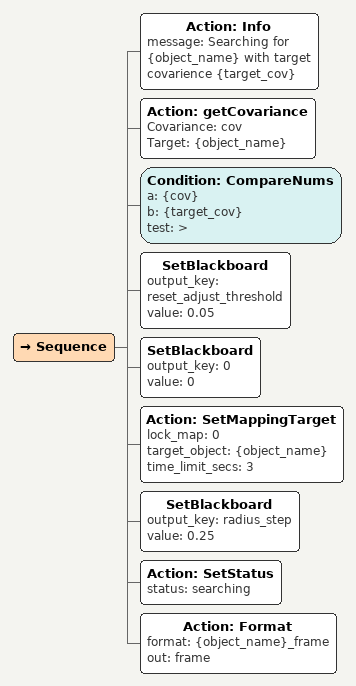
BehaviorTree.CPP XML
<Sequence>
    <Action ID="Info" message="Searching for {object_name} with target covarience {target_cov}"/>
    <Action Covariance="cov" ID="getCovariance" Target="{object_name}"/>
    <Condition ID="CompareNums" a="{cov}" b="{target_cov}" test=">"/>
    <SetBlackboard output_key="reset_adjust_threshold" value="0.05"/>
    <SetBlackboard output_key="0" value="0"/>
    <Action ID="SetMappingTarget" lock_map="0" target_object="{object_name}" time_limit_secs="3"/>
    <SetBlackboard output_key="radius_step" value="0.25"/>
    <Action ID="SetStatus" status="searching"/>
    <Action ID="Format" format="{object_name}_frame" out="frame"/>
</Sequence>
